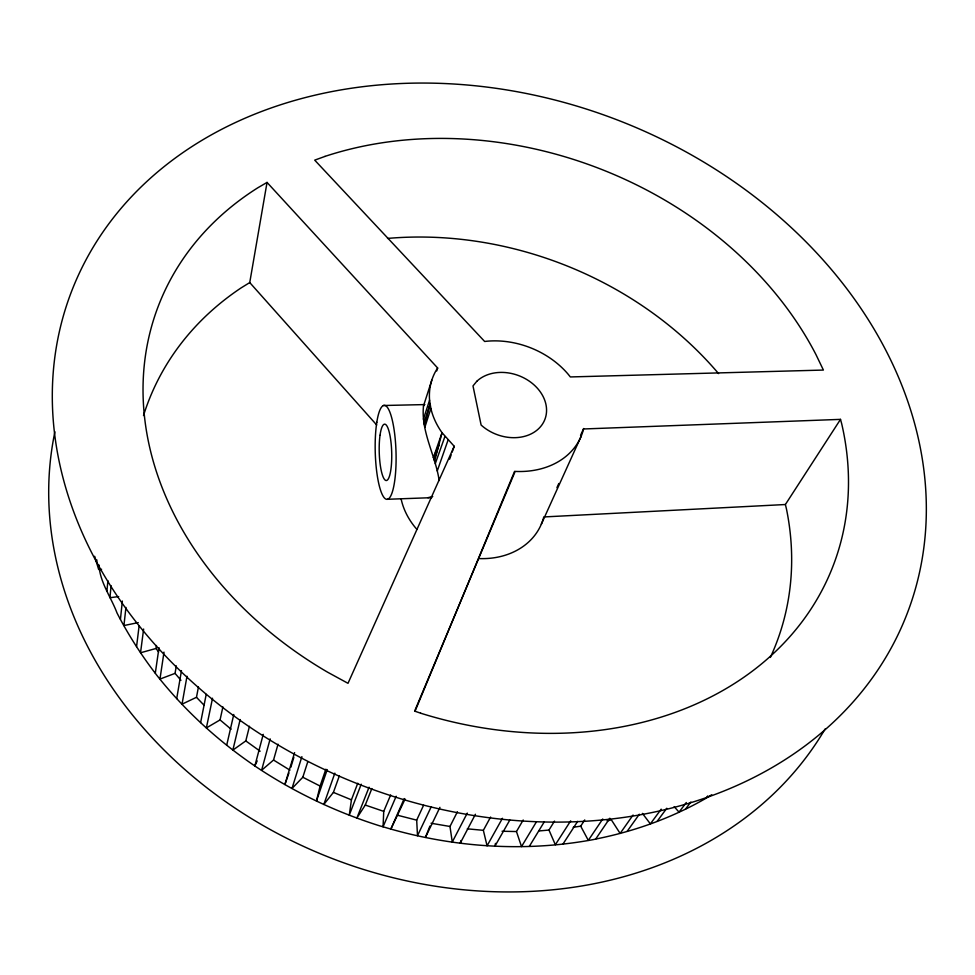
<?xml version="1.0" encoding="UTF-8"?>
<svg xmlns="http://www.w3.org/2000/svg" width="975" height="975" viewBox="0 0 975 975"><rect width="100%" height="100%" fill="white"/><g stroke="black" fill="none" stroke-linecap="round" stroke-linejoin="round"><path stroke-width="1.46" d="M390.658 794.978L383.736 811.371L383.053 826.788C450.877 847.287 523.551 852.589 593.336 839.597L595.688 839.061C634.274 831.395 671.812 817.988 705.937 798.306L711.713 794.771M96.659 562.941L96.903 559.967M99.023 565.013C99.718 581.965 111.138 597.297 117.037 613.019C128.517 635.31 142.155 656.394 157.523 676.187C185.152 710.86 218.217 741.012 254.841 765.96L255.218 766.24C293.707 792.005 335.9 812.114 380.092 825.971L383.053 826.788L396.179 796.246M106.909 591.155L107.896 580.686M111.089 585.731L109.943 597.699L118.682 596.59M120.449 619.222L122.35 601.063M125.946 607.425L123.923 625.548L138.267 622.611M136.573 646.583L139.12 625.779M143.63 629.033L140.534 652.775L156.037 648.473L156.451 645.499M357.776 783.217L351.439 799.829L349.269 815.137L361.225 784.205M155.305 673.164L159.01 647.632M163.995 652.129L159.961 679.075L175.061 673.372L176.304 665.876M176.707 698.6L181.472 670.605M143.508 415.545A336.436 277.168 21.1 0 1 241.008 287.966L249.746 282.567L267.04 182.423L437.665 368.026L436.727 370.914M186.993 676.236L182.033 704.169L196.475 697.296L198.449 686.985M495.458 843.399L494.959 846.129L509.815 820.036M200.618 722.597L206.212 694.371M431.767 380.274L423.491 406.002C420.834 431.84 435.545 455.41 439.152 480.517M212.526 698.222L206.383 727.923L220.058 719.916L222.909 706.887M420.652 713.2A361.542 286.723 21.1 0 0 841.705 423.808L840.499 419.372L583.562 428.976A79.816 62.888 21.1 0 1 515.166 471.413L414.643 711.116L420.664 713.188M226.724 745.119L233.768 714.492M240.155 719.526L232.854 750.128L245.798 740.915L249.466 726.277M325.857 769.202L320.092 786.057L316.461 800.938L327.247 769.592M434.558 461.248L442.053 432.717A79.816 62.888 21.1 0 1 430.877 408.476L429.573 400.189A79.816 62.888 21.1 0 1 436.678 369.501L437.665 368.026M263.238 734.358L254.841 765.96L257.193 760.902M270.16 738.867L261.605 770.287L273.536 760.037L278.033 744.205M424.418 424.942L430.072 404.32L423.954 423.04M460.956 840.584L460.2 843.253L475.434 814.259M294.584 752.602L284.895 784.509L288.929 773.029M290.818 767.301L293.853 757.319M301.884 756.661L292.012 788.446L302.811 777.246L307.808 761.67M434.155 460.029L438.774 445.222L433.363 457.714L442.053 432.717L454.216 446.282L452.181 452.022M424.808 427.44L430.877 408.476M423.382 419.226L429.573 400.189M437.263 470.937L448.037 440.139M334.852 773.151L323.822 804.46L333.401 792.407L339.41 775.673M435.289 463.649L444.917 436.495M449.621 459.188L451.157 454.886M424.149 423.796L426.477 417.446M433.741 458.823L438.774 445.222M369.074 787.178L356.887 818.037L365.272 805.057L371.865 788.543M429.914 826.069L425.441 837.391L439.944 807.337M415.045 711.226L514.581 471.364M423.491 406.002L424.552 404.625M404.235 798.574L390.902 828.969L405.1 799.037M454.216 446.282L348.002 683.317L327.588 672.189A361.542 286.723 21.1 0 1 257.741 187.834L267.04 182.423M556.932 487.646L558.797 483.515M580.539 435.398L583.647 428.525M541.332 524.184L581.063 436.459M431.145 806.947L417.495 835.685L416.691 820.146L423.577 805.277M467.281 813.089L452.266 842.034L449.987 826.471L457.421 811.748M502.454 818.293L487.073 845.812L483.356 830.334L490.596 817.05M536.384 821.901L521.515 846.592L516.47 831.553L523.197 819.999M529.327 846.361L544.355 821.718M539.199 830.932L548.974 830.054L554.519 821.096M570.668 820.852L555.348 844.74L548.974 830.054M562.989 844.045L577.639 821.377M770.36 657.43A336.436 277.168 21.1 0 0 786.423 508.792L785.387 504.526L840.499 419.372M573.227 827.3L580.698 826.154L584.744 819.938M602.745 818.988L588.315 840.377L580.698 826.154M595.688 839.061L609.838 818.232M633.068 815.039L620.124 833.442L611.41 819.902L607.084 820.852M627.132 831.37L639.332 814.247M661.184 809.152L650.374 823.887L642.415 813.394M657.089 821.401L666.803 808.251M686.303 802.523L679.027 812.126L674.176 806.642M685.388 809.262L690.861 802.035M705.937 798.306L707.753 795.953M432.729 496.507L427.915 497.701M101.583 569.29L98.646 569.449L94.648 556.25M785.387 504.526L543.782 516.945A74.332 60.901 21.1 0 1 479.212 558.577L478.664 558.541M387.343 499.285L431.681 497.664M516.47 831.553L502.052 831.236M383.394 405.503L424.722 404.588M467.305 828.823L483.356 830.334M449.987 826.471L431.035 823.241M416.691 820.146L397.922 815.344M365.272 805.057L383.736 811.371M351.439 799.829L333.401 792.407M320.092 786.057L302.811 777.246M289.941 770.152L273.536 760.037M245.798 740.915L260.142 751.201M231.087 729.203L220.058 719.916M196.475 697.296L204.214 705.352M249.746 282.567L376.691 424.978M175.061 673.372L180.936 680.306M156.037 648.473L158.669 652.019M825.094 728.971A416.483 344.199 21.1 0 1 332.621 858.67A416.483 344.199 21.1 0 1 54.917 431.791M387.538 238.424A336.436 277.168 21.1 0 1 718.575 373.596M416.849 529.34A74.332 60.901 21.1 0 1 401.152 499.078M476.763 381.322L472.997 385.929L481.114 425.039A39.902 31.432 21.1 0 0 536.945 430.194A39.902 31.432 21.1 0 0 532.301 383.407A39.902 31.432 21.1 0 0 476.763 381.322M324.992 156.414L314.706 160.144L484.66 341.482L486.696 341.238A79.816 62.888 21.1 0 1 568.096 374.156L570.338 376.947L823.4 370.061L815.977 354.607A361.542 286.723 21.1 0 0 324.967 156.39M159.425 649.472A447.781 356.411 21.1 0 0 902.497 624.951A447.781 356.411 21.1 0 0 406.051 83.326A447.781 356.411 21.1 0 0 159.425 649.472M376.801 422.297A47.019 10.384 88.3 0 0 385.162 498.652A47.019 10.384 88.3 0 0 394.912 436.02A47.019 10.384 88.3 0 0 376.801 422.297M380.018 435.337A28.202 6.228 88.3 0 0 385.478 480.309A28.202 6.228 88.3 0 0 390.89 441.334A28.202 6.228 88.3 0 0 380.018 435.337"/></g></svg>
